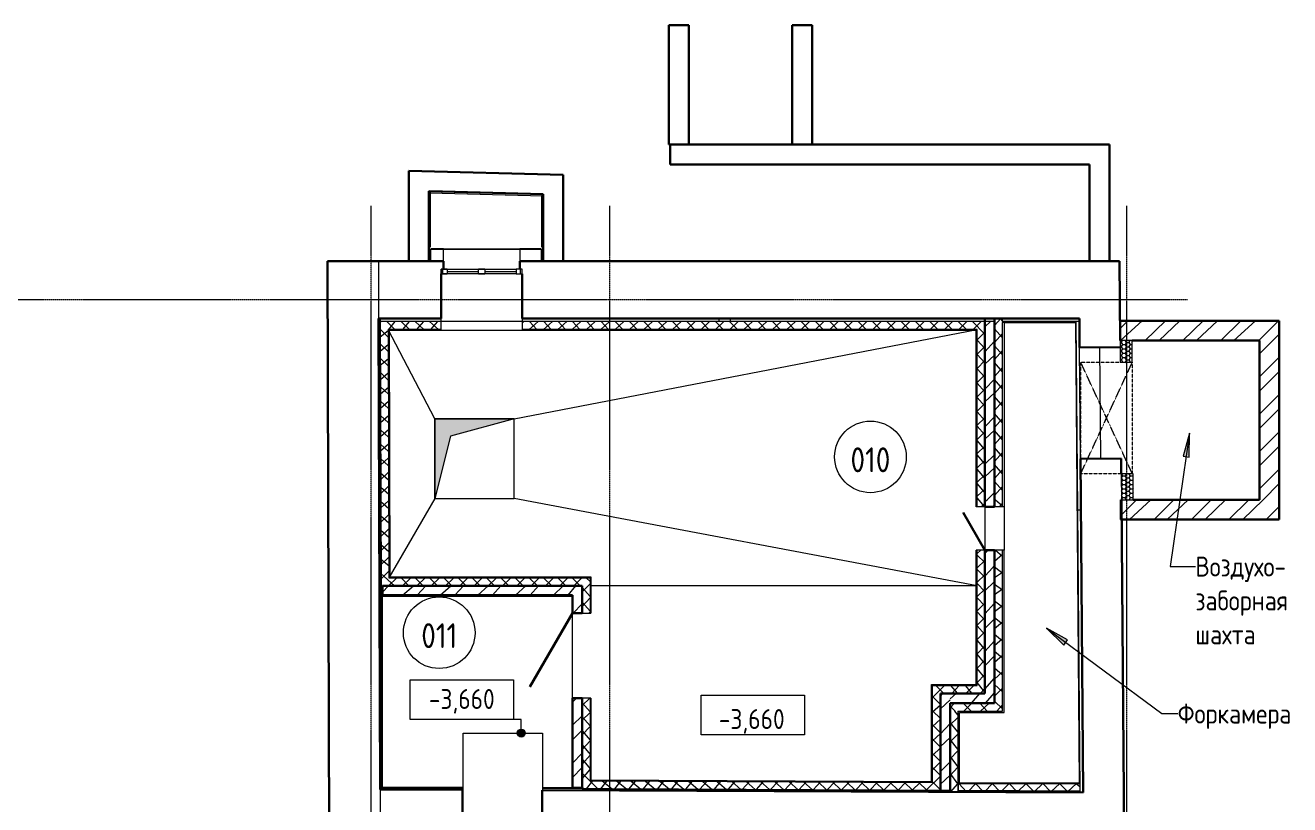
# Model space of a CAD drawing. Header units: millimetres. Extents: x -32 to 417638015, y -35 to 175284279.
# Drawn here: x 416181061 to 416196958, y 175268396 to 175278193 of the extents above; entities that cross this region are included whole.
import ezdxf

# ---------------------------------------------------------------- set-up
doc = ezdxf.new("R2010")
doc.units = ezdxf.units.MM
doc.linetypes.add('ADSK_Линия сетки', pattern=[25, 20, -2.5, 0, -2.5])
doc.linetypes.add('ADSK_Штриховая_ш3 п1_5', pattern=[4.5, 3, -1.5])
for name, color, linetype, lineweight in [('_ Окна', 7, 'Continuous', 9), ('Аннотация', 7, 'Continuous', 18), ('Двери', 7, 'Continuous', 9), ('Окна', 7, 'Continuous', 9), ('Оси', 253, 'Continuous', 9), ('Отметки', 7, 'Continuous', 9), ('Перекрытие', 7, 'Continuous', 18), ('Стены внутренние', 7, 'Continuous', 18), ('Стены наружные', 7, 'Continuous', 18), ('Стены несущие', 7, 'Continuous', 30), ('Стены отделка', 7, 'Continuous', 30), ('Стены штриховка', 7, 'Continuous', 9), ('Узлы', 7, 'Continuous', 18), ('ШТРИХОВКА', 252, 'Continuous', 15)]:
    doc.layers.add(name, color=color, linetype=linetype, lineweight=lineweight)
doc.layers.add('Линии', color=7, linetype='Continuous', lineweight=9, true_color=0x00a600)
doc.styles.add('GOST Common', font='GOST_Common.ttf', dxfattribs={"width": 0.9, "height": 349.9999999999996})
doc.styles.add('GOST Common_1', font='GOST_Common.ttf', dxfattribs={"width": 0.9, "height": 250})
doc.styles.add('GOST Common_2', font='GOST_Common.ttf', dxfattribs={"width": 0.9, "height": 249.9999999999997})
pattern_1 = [(45, (556.895267267344, 294.7406184339013), (-235.7317231780653, 235.7317231780653), []), (45, (714.049267267344, 294.7406184339013), (-235.7317231780653, 235.7317231780653), [])]
pattern_2 = [(45, (556.895267267344, 294.7406184339013), (-106.0660171779821, 106.0660171779821), []), (135, (556.895267267344, 294.7406184339013), (-106.0660171779821, -106.0660171779821), [])]
pattern_3 = [(0, (556.895267267344, 294.7406184339013), (47.625, 27.49630645), [31.75, -63.5]), (120, (556.895267267344, 294.7406184339013), (-47.6249998959419, 27.49630663023391), [31.74999999999999, -63.49999999999999]), (59.99999999999999, (556.895267267344, 294.7406184339013), (1.040580910327549e-07, 54.99261308023389), [-63.5, 31.75])]

# ---------------------------------------------------------------- blocks, each defined once
blk = doc.blocks.new('План подвала')
at = {"layer": 'Аннотация', "lineweight": 9}
for points in [[(56696.56220054119, 41662.95477386329), (56614.20690973366, 41371.78897867625), (56692.37235129547, 41360.39509483419)], [(54896.05120223553, 39208.49865264661), (55113.92800669828, 38998.52338675086), (55160.84963242972, 39062.06878691702)]]:
    blk.add_hatch(color=8, dxfattribs=at).paths.add_polyline_path(points)
at = {"layer": 'Отметки'}
h = blk.add_hatch(color=8, dxfattribs=at)
edge = h.paths.add_edge_path()
edge.add_arc((48294.58364431438, 37892.38057678612), 50, 0, 360)
at = {"layer": 'Стены внутренние', "lineweight": 9}
h = blk.add_hatch(dxfattribs=at)
h.set_pattern_fill('FP_3', color=8, style=0, pattern_type=2)
h.set_pattern_definition(pattern_2)
h.paths.add_polyline_path([(54244.28516183418, 38168.62965038401), (54344.28516183422, 38168.8481129081), (54344.28516183422, 39924.84780951041), (54244.28516183418, 39924.84780951041), (54244.28516183418, 38268.62965038393)])
h.paths.add_polyline_path([(54344.2851618342, 40824.84780951041), (54344.28516183414, 43103.54583783502), (54244.28516183418, 43102.99320900839), (54244.28516183418, 40824.84780951041)])
h = blk.add_hatch(dxfattribs=at)
h.set_pattern_fill('FP_2', color=8, style=0, pattern_type=2)
h.set_pattern_definition(pattern_1)
h.paths.add_polyline_path([(54244.18842606329, 38268.62965038398), (54244.18842606329, 39924.84780951041), (54124.18842606329, 39924.84780951041), (54124.18842606328, 38268.62965038398)])
h.paths.add_polyline_path([(54244.18842606329, 40824.84780951041), (54244.18842606329, 43063.54583783502), (54124.18842606329, 43063.54583783502), (54124.18842606329, 40824.84780951041)])
h = blk.add_hatch(dxfattribs=at)
h.set_pattern_fill('FP_2', color=8, style=0, pattern_type=2)
h.set_pattern_definition(pattern_1)
h.paths.add_polyline_path([(55974.91356393471, 42824.84780951044), (57574.29213631971, 42824.84780951044), (57574.29213631971, 43074.84780951042), (55821.67755662129, 43074.84780951042), (55822.69376136216, 42824.84780951044), (55972.69871810624, 42824.84780951044)])
h = blk.add_hatch(dxfattribs=at)
h.set_pattern_fill('FP_2', color=8, style=0, pattern_type=2)
h.set_pattern_definition(pattern_1)
h.paths.add_polyline_path([(57731.73526726743, 40824.84780951041), (57824.29213631969, 40824.84780951041), (57824.29213631969, 43074.84780951042), (57574.29213631971, 43074.84780951042), (57574.29213631971, 40824.84780951041), (57645.94773455843, 40824.84780951041)])
h = blk.add_hatch(dxfattribs=at)
h.set_pattern_fill('FP_2', color=8, style=0, pattern_type=2)
h.set_pattern_definition(pattern_1)
h.paths.add_polyline_path([(54124.18842606329, 39924.84780951041), (54244.18842606329, 39924.84780951041), (54244.18842606329, 40191.31930307329), (54124.18842606329, 40191.31930307329)])
h.paths.add_polyline_path([(54244.18842606329, 40736.31930307329), (54244.18842606329, 40824.84780951041), (54124.18842606329, 40824.84780951041), (54124.18842606329, 40736.31930307329)])
h = blk.add_hatch(dxfattribs=at)
h.set_pattern_fill('FP_3', color=8, style=0, pattern_type=2)
h.set_pattern_definition(pattern_2)
h.paths.add_polyline_path([(54244.28516183418, 39924.84780951041), (54344.28516183422, 39924.84780951041), (54344.28516183422, 40191.31930307329), (54244.2851618342, 40191.31930307329), (54244.2851618342, 40035.03596276355)])
h.paths.add_polyline_path([(54244.28516183418, 40736.31930307329), (54344.2851618342, 40736.31930307329), (54344.2851618342, 40824.84780950663), (54244.28516183418, 40824.84780951041)])
h = blk.add_hatch(dxfattribs=at)
h.set_pattern_fill('FP_2', color=8, style=0, pattern_type=2)
h.set_pattern_definition(pattern_1)
h.paths.add_polyline_path([(57824.29213631969, 40574.84780951044), (57824.29213631969, 40824.84780951041), (55838.95303721691, 40824.84780951041), (55840.98544669873, 40574.84780951044), (57731.73526726743, 40574.84780951044)])
h = blk.add_hatch(dxfattribs=at)
h.set_pattern_fill('FP_2', color=8, style=0, pattern_type=2)
h.set_pattern_definition(pattern_1)
h.paths.add_polyline_path([(48938.19232202106, 39624.22705744779), (49058.19232202106, 39624.22705744779), (49058.19232202106, 39744.22705744778), (46548.19232202104, 39744.22705744778), (46548.19232202104, 39624.22705744779), (48206.46492691142, 39624.22705744779)])
h = blk.add_hatch(dxfattribs=at)
h.set_pattern_fill('FP_2', color=8, style=0, pattern_type=2)
h.set_pattern_definition(pattern_1)
h.paths.add_polyline_path([(48938.19232202107, 37204.4885548434), (49058.19232202106, 37204.4885548434), (49058.19232202106, 38329.22705744778), (48938.19232202106, 38329.22705744778), (48938.19232202107, 37234.4695746471)])
h.paths.add_polyline_path([(49058.19232202106, 39399.22705744777), (49058.19232202106, 39624.22705744779), (48938.19232202106, 39624.22705744779), (48938.19232202106, 39399.22705744777)])
h = blk.add_hatch(dxfattribs=at)
h.set_pattern_fill('FP_2', color=8, style=0, pattern_type=2)
h.set_pattern_definition(pattern_1)
h.paths.add_polyline_path([(53684.36092204976, 37161.37893455429), (53684.36092204976, 38388.629650384), (53564.36092204975, 38388.629650384), (53564.36092204975, 37161.37893455429)])
h = blk.add_hatch(dxfattribs=at)
h.set_pattern_fill('FP_2', color=8, style=0, pattern_type=2)
h.set_pattern_definition(pattern_1)
h.paths.add_polyline_path([(53882.39214884875, 38268.62965038398), (54124.18842606328, 38268.62965038398), (54124.18842606329, 38388.629650384), (53684.36092204976, 38388.629650384), (53684.36092204976, 38268.62965038398), (53804.36092204975, 38268.62965038398)])
h = blk.add_hatch(dxfattribs=at)
h.set_pattern_fill('FP_3', color=8, style=0, pattern_type=2)
h.set_pattern_definition(pattern_2)
h.paths.add_polyline_path([(53684.36092204976, 38168.62965038401), (54244.28516183418, 38168.62965038401), (54244.18842606329, 38268.62965038398), (53684.36092204976, 38268.62965038398)])
h = blk.add_hatch(dxfattribs=at)
h.set_pattern_fill('FP_3', color=8, style=0, pattern_type=2)
h.set_pattern_definition(pattern_2)
h.paths.add_polyline_path([(53784.36092204972, 37150.37018058973), (53784.36092204975, 38168.62965038401), (53684.36092204976, 38168.62965038401), (53684.36092204976, 37150.82658322025)])
h = blk.add_hatch(dxfattribs=at)
h.set_pattern_fill('FP_3', color=8, style=0, pattern_type=2)
h.set_pattern_definition(pattern_2)
h.paths.add_polyline_path([(55318.76220217689, 37155.88494120728), (55313.41999704552, 37163.39172305149), (55318.70137071794, 37163.36761872312), (55317.90021196182, 37255.8849412073), (53787.12115034259, 37255.8849412073), (53787.12115034259, 37170.35779113745), (53789.6142749705, 37170.34641245107), (53787.12115034259, 37155.88494120728), (55233.58018789817, 37155.88494120728)])
at = {"layer": 'Стены наружные'}
h = blk.add_hatch(color=8, dxfattribs=at)
h.paths.add_polyline_path([(48533.82822400998, 43973.64107712371), (48541.87139664868, 43973.64107712371), (48541.87139664868, 43978.64107712372), (48276.10551550548, 43978.64107712371), (48276.10551550548, 43973.64107712371), (48306.10551550548, 43973.64107712371)])
h.paths.add_polyline_path([(47285.10551550548, 43973.64107712371), (47315.10551550548, 43973.64107712371), (47315.10551550548, 43978.64107712371), (47161.87139664865, 43978.64107712372), (47161.87139664865, 43973.64107712371)])
at = {"layer": 'Узлы', "lineweight": 9}
h = blk.add_hatch(dxfattribs=at)
h.set_pattern_fill('HONEY', color=8, scale=10, style=0)
h.set_pattern_definition(pattern_3)
h.paths.add_polyline_path([(55824.90860719063, 42552.40691506342), (55974.91356393471, 42552.40691506342), (55972.69871810624, 42824.84780951044), (55822.69376136216, 42824.84780951044), (55823.38477270227, 42739.84877926228)])
h = blk.add_hatch(dxfattribs=at)
h.set_pattern_fill('HONEY', color=8, scale=10, style=0)
h.set_pattern_definition(pattern_3)
h.paths.add_polyline_path([(55988.95799396094, 40824.84780951041), (55986.295057033, 41152.40691506344), (55836.29010028893, 41152.40691506497), (55838.95303721691, 40824.84780951041)])
at = {"layer": 'ШТРИХОВКА'}
h = blk.add_hatch(dxfattribs=at)
h.set_pattern_fill('ANSI37', color=8, scale=40)
h.set_pattern_definition([(45, (556.895267267344, 294.7406184339013), (-89.80256121069154, 89.80256121069154), []), (135, (556.895267267344, 294.7406184339013), (-89.80256121069154, -89.80256121069152), [])])
h.paths.add_polyline_path([(46620.75038361407, 42963.54583783498), (47286.10551550545, 42963.54583783498), (47286.10551550545, 43063.54583783497), (46520.44045455194, 43063.54583783497), (46530.72002944986, 39744.22705744773), (46548.192322021, 39744.22705744773), (49058.19232202102, 39744.22705744773), (49058.19232202102, 39399.22705744772), (49158.192322021, 39399.22705744772), (49158.192322021, 39844.22705744772), (46630.41057992388, 39844.22705744775)])
h.paths.add_polyline_path([(54124.18842606324, 43063.54583783497), (48306.10551550542, 43063.54583783497), (48306.10551550542, 42963.54583783497), (54024.18842606324, 42963.54583783495), (54024.18842606324, 40736.31930307324), (54124.18842606324, 40736.31930307324)])
h.paths.add_polyline_path([(54124.18842606324, 40191.31930307324), (54024.18842606322, 40191.31930307324), (54024.18842606322, 38488.62965038395), (53464.36092204969, 38488.62965038393), (53464.36092204969, 37271.8313980653), (49158.192322021, 37291.48486483054), (49158.192322021, 38329.22705744772), (49058.19232202102, 38329.22705744772), (49058.19232202102, 37191.94074670538), (53564.36092204967, 37171.37447467913), (53564.36092204967, 38388.62965038395), (54124.18842606322, 38388.62965038395)])
h = blk.add_hatch(color=8, dxfattribs=at)
h.dxf.hatch_style = 1
h.paths.add_polyline_path([(47206.46492691136, 40839.73654583997), (47206.46492691136, 41839.73654583997), (48206.46492691136, 41839.73654583997), (47403.95943575377, 41624.70584756276)])
at = {"layer": '_ Окна', "color": 8, "lineweight": 18}
for p, q in [((47286.10551550544, 43663.54583783499), (47286.10551550544, 43723.54583783499)), ((47286.10551550544, 43723.54583783499), (47362.10551550544, 43723.54583783499)), ((47362.10551550544, 43723.54583783499), (47362.10551550544, 43663.54583783499)), ((47758.10551550544, 43663.54583783499), (47758.10551550544, 43723.54583783499)), ((47758.10551550544, 43723.54583783499), (47834.10551550544, 43723.54583783499)), ((47834.10551550544, 43723.54583783499), (47834.10551550544, 43663.54583783499)), ((48230.10551550544, 43723.54583783499), (48230.10551550544, 43663.54583783499)), ((48306.10551550544, 43723.54583783499), (48230.10551550544, 43723.54583783499)), ((48306.10551550544, 43663.54583783499), (48306.10551550544, 43723.54583783499)), ((47362.10551550544, 43663.54583783499), (47286.10551550544, 43663.54583783499)), ((47834.10551550544, 43663.54583783499), (47758.10551550544, 43663.54583783499)), ((48230.10551550544, 43663.54583783499), (48306.10551550544, 43663.54583783499))]:
    blk.add_line(p, q, dxfattribs=at)
at = {"layer": '_ Окна', "color": 8}
for p, q in [((47306.10551550544, 43663.54583783499), (47306.10551550544, 43723.54583783499)), ((48286.10551550544, 43663.54583783499), (48286.10551550544, 43723.54583783499)), ((47362.10551550543, 43693.54583783499), (47758.10551550543, 43693.54583783499)), ((47834.10551550543, 43693.54583783499), (48230.10551550543, 43693.54583783499))]:
    blk.add_line(p, q, dxfattribs=at)
at = {"layer": 'Аннотация', "color": 8, "lineweight": 9}
for p, q in [((56696.56220054119, 41662.95477386329), (56451.86790782973, 39984.27894193619)), ((56696.56220054119, 41662.95477386329), (56614.20690973366, 41371.78897867625)), ((56692.37235129547, 41360.39509483419), (56696.56220054119, 41662.95477386329)), ((56614.20690973366, 41371.78897867625), (56692.37235129547, 41360.39509483419)), ((56451.86790782973, 39984.27894193619), (56769.13883308561, 39984.27894193619)), ((54896.05120223553, 39208.49865264661), (55113.92800669828, 38998.52338675086)), ((55160.84963242972, 39062.06878691702), (54896.05120223553, 39208.49865264661)), ((54896.05120223553, 39208.49865264661), (56347.96843442631, 38136.40977156728)), ((55113.92800669828, 38998.52338675086), (55160.84963242972, 39062.06878691702)), ((56347.96843442631, 38136.40977156728), (56547.13858326878, 38136.40977156728))]:
    blk.add_line(p, q, dxfattribs=at)
at = {"layer": 'Аннотация', "color": 8, "lineweight": 20}
for p, q in [((46897.85180507002, 38060.86738622854), (46897.85180507002, 38560.86738622854)), ((46897.85180507002, 38560.86738622854), (48197.85180507002, 38560.86738622854)), ((48197.85180507002, 38560.86738622854), (48197.85180507002, 38060.86738622854)), ((50555.91760211157, 37870.22304898897), (50555.91760211157, 38370.22304898897)), ((50555.91760211157, 38370.22304898897), (51855.91760211157, 38370.22304898897)), ((51855.91760211157, 38370.22304898897), (51855.91760211157, 37870.22304898897)), ((48197.85180507002, 38060.86738622854), (46897.85180507002, 38060.86738622854)), ((51855.91760211157, 37870.22304898897), (50555.91760211157, 37870.22304898897))]:
    blk.add_line(p, q, dxfattribs=at)
at = {"layer": 'Двери', "color": 8, "lineweight": 30}
for p, q in [((54124.18842606226, 40191.31930307324), (53851.68842606226, 40663.30314813576)), ((48938.19232202004, 39399.22705744774), (48403.19232202003, 38472.57987539839))]:
    blk.add_line(p, q, dxfattribs=at)
at = {"layer": 'Линии', "color": 8}
for p, q in [((55822.69376136211, 42824.84780951037), (55824.90860719058, 42552.40691506337)), ((55972.69871810618, 42824.84780951037), (55822.69376136211, 42824.84780951037)), ((55974.91356393464, 42552.40691506337), (55972.69871810618, 42824.84780951037)), ((55824.90860719058, 42552.40691506337), (55974.91356393464, 42552.40691506337)), ((55836.29010028887, 41152.40691506337), (55838.95303721682, 40824.84780951038)), ((55986.29505703293, 41152.40691506337), (55836.29010028887, 41152.40691506337)), ((55988.95799396088, 40824.84780951038), (55986.29505703293, 41152.40691506337)), ((47206.46492691136, 40839.73654583997), (46630.41057992388, 39844.22705744775)), ((55838.95303721682, 40824.84780951038), (55988.95799396088, 40824.84780951038))]:
    blk.add_line(p, q, dxfattribs=at)
at = {"layer": 'Линии', "color": 8, "linetype": 'ADSK_Штриховая_ш3 п1_5'}
for p, q in [((55327.57398942742, 42552.40691506337), (55976.21430600302, 42552.40691506337)), ((55327.57398942742, 41152.40691506337), (55327.57398942742, 42552.40691506337)), ((55976.21430600302, 41152.40691506337), (55327.57398942742, 42552.40691506337)), ((55327.57398942742, 41152.40691506337), (55976.21430600302, 42552.40691506337)), ((55976.21430600302, 42552.40691506337), (55976.21430600302, 41152.40691506337)), ((55976.21430600302, 41152.40691506337), (55327.57398942742, 41152.40691506337))]:
    blk.add_line(p, q, dxfattribs=at)
at = {"layer": 'Линии', "color": 8}
for centre in [(52683.56119378901, 41363.55618230073), (47262.83115672844, 39153.50069292)]:
    blk.add_circle(centre, 450.0000000000006, dxfattribs=at)
at = {"layer": 'Окна', "color": 8}
for p, q in [((47286.10551550544, 43723.54583783499), (47286.10551550544, 43663.54583783499)), ((47362.10551550544, 43723.54583783499), (47286.10551550544, 43723.54583783499)), ((47362.10551550543, 43723.54583783499), (47758.10551550543, 43723.54583783499)), ((47834.10551550544, 43723.54583783499), (47758.10551550544, 43723.54583783499)), ((47834.10551550543, 43723.54583783499), (48230.10551550543, 43723.54583783499)), ((48306.10551550544, 43723.54583783499), (48230.10551550544, 43723.54583783499)), ((48306.10551550544, 43663.54583783499), (48306.10551550544, 43723.54583783499)), ((47286.10551550544, 43663.54583783499), (47362.10551550544, 43663.54583783499)), ((47758.10551550543, 43663.54583783493), (47362.10551550543, 43663.54583783493)), ((47758.10551550544, 43663.54583783499), (47834.10551550544, 43663.54583783499)), ((48230.10551550543, 43663.54583783493), (47834.10551550543, 43663.54583783493)), ((48230.10551550544, 43663.54583783499), (48306.10551550544, 43663.54583783499))]:
    blk.add_line(p, q, dxfattribs=at)
at = {"layer": 'Оси', "color": 8, "linetype": 'ADSK_Линия сетки'}
for p, q in [((46406.46062030579, -4056.756487374821), (46406.46062030586, 44517.73907708543)), ((49406.46062030581, -4056.756487374826), (49406.46062030588, 44517.73907708542)), ((55906.46062030579, -4056.756487374837), (55906.46062030588, 44517.73907708541)), ((-9557.833270865207, 43339.7406184335), (56671.89526726739, 43339.74061843329))]:
    blk.add_line(p, q, dxfattribs=at)
at = {"layer": 'Отметки', "color": 8, "lineweight": 20}
for p, q in [((48294.58364431438, 38060.86738622857), (47547.85180507005, 38060.86738622857)), ((48294.58364431438, 37892.38057678612), (48294.58364431438, 38060.86738622857))]:
    blk.add_line(p, q, dxfattribs=at)
at = {"layer": 'Отметки', "color": 8}
blk.add_circle((48294.58364431438, 37892.38057678612), 50, dxfattribs=at)
at = {"layer": 'Перекрытие', "color": 8}
for p, q in [((47206.46492691136, 41839.73654583997), (46620.75038361407, 42963.54583783498)), ((48206.46492691136, 41839.73654583997), (54024.18842606324, 42963.54583783495)), ((55324.74903678212, 41339.89504067812), (55313.36791977238, 42739.84877926223)), ((55579.74061059565, 41341.96802984773), (55568.35949358591, 42741.92176843185)), ((47206.46492691136, 41839.73654583997), (47206.46492691136, 40839.73654583997)), ((48206.46492691136, 41839.73654583997), (47206.46492691136, 41839.73654583997)), ((48206.46492691136, 40839.73654583997), (48206.46492691136, 41839.73654583997)), ((47206.46492691136, 40839.73654583997), (48206.46492691136, 40839.73654583997)), ((54024.18842606322, 39744.22705744773), (48206.46492691136, 40839.73654583997)), ((54124.18842606324, 40736.31930307324), (54124.18842606324, 40191.31930307325)), ((54364.28516183412, 40736.31930307324), (54364.28516183412, 40191.31930307325)), ((54024.18842606322, 39744.22705744773), (49158.192322021, 39744.22705744773)), ((48938.192322021, 38329.22705744772), (48938.192322021, 39399.22705744772)), ((47562.55120756924, 37892.38057678612), (48562.55120756924, 37892.38057678612)), ((47562.55120756924, 37208.76565925892), (47562.55120756924, 37892.38057678612)), ((48562.55120756924, 37892.38057678612), (48562.55120756924, 37174.20270502177)), ((47562.55120756924, 36608.76074717773), (47562.55120756924, 37178.76668379259))]:
    blk.add_line(p, q, dxfattribs=at)
at = {"layer": 'Стены внутренние', "color": 8}
for p, q in [((46498.08672001114, 43823.54583783497), (46500.31648292825, 43103.54583783496)), ((48306.10551550543, 43063.54583783497), (47286.10551550543, 43063.54583783498))]:
    blk.add_line(p, q, dxfattribs=at)
at = {"layer": 'Стены наружные', "color": 8}
for p, q in [((47316.10551550543, 43973.64107712366), (47316.10551550543, 43978.64107712366)), ((47316.10551550543, 43978.64107712366), (48276.10551550543, 43978.64107712366)), ((48276.10551550543, 43973.64107712366), (47316.10551550543, 43973.64107712366)), ((47316.10551550543, 43973.54583783502), (48276.10551550543, 43973.54583783503))]:
    blk.add_line(p, q, dxfattribs=at)
at = {"layer": 'Стены несущие', "color": 8}
for p, q in [((50150.45455397545, 46788.26385160305), (50150.45455397545, 45288.26385160308)), ((50400.45455397546, 46788.26385160305), (50150.45455397545, 46788.26385160305)), ((50400.45455397546, 45288.26385160308), (50400.45455397546, 46788.26385160305)), ((51700.45455397545, 46788.26385160305), (51700.45455397545, 45288.26385160308)), ((51950.45455397546, 46788.26385160305), (51700.45455397545, 46788.26385160305)), ((51950.45455397546, 45288.26385160308), (51950.45455397546, 46788.26385160305)), ((50150.45455397545, 45288.26385160308), (55689.50473065692, 45288.26385160308)), ((50164.5047306569, 45288.26385160308), (50164.5047306569, 45038.26385160306)), ((55689.50473065692, 43823.54583783497), (55689.50473065692, 45288.26385160308)), ((50164.5047306569, 45038.26385160306), (55439.5047306569, 45038.26385160306)), ((55439.50473065693, 45038.2638516031), (55439.5047306569, 43823.54583783497)), ((46882.49492691136, 44958.59596296568), (46882.49492691136, 43823.54583783497)), ((48819.76688883381, 44908.18922818034), (46882.49492691136, 44958.59596296568)), ((48819.76688883381, 43823.54583783497), (48819.76688883381, 44908.18922818034)), ((47132.49492691134, 43823.54583783497), (47132.49492691134, 44702.00649045206)), ((47132.49492691134, 44702.00649045206), (48569.76688883379, 44664.60947649475)), ((48569.76688883379, 44664.60947649489), (47142.75503329535, 44701.7395282127)), ((48569.76688883379, 44664.60947649489), (48569.76688883379, 43823.54583783497)), ((47316.10551550543, 43823.54583783497), (45858.08365097982, 43823.54583783497)), ((45858.08365097982, 43823.54583783497), (45883.17445391325, 35721.61806172507)), ((47316.10551550543, 43723.54583783499), (47316.10551550543, 43823.54583783497)), ((48276.10551550543, 43823.54583783497), (48276.10551550543, 43723.54583783499)), ((55814.57470799307, 43823.54583783497), (48276.10551550543, 43823.54583783497)), ((55822.69376136211, 42824.84780951036), (55814.57470799307, 43823.54583783497)), ((47286.10551550545, 43103.54583783496), (47286.10551550545, 43663.545837835)), ((48306.10551550542, 43663.545837835), (48306.10551550542, 43103.54583783496)), ((47286.10551550545, 43103.54583783496), (46500.31648292825, 43103.54583783496)), ((46518.65013485198, 37183.53107574851), (46500.31648292819, 43103.54583783496)), ((48306.10551550542, 43103.54583783496), (55310.41119437094, 43103.54583783496)), ((54124.18842606324, 43102.99320900832), (54244.18842606324, 43102.99320900832)), ((54124.18842606324, 40736.31930307324), (54124.18842606324, 43102.99320900832)), ((54244.18842606324, 40736.31930307324), (54244.18842606322, 43102.9932090083)), ((54244.28516183411, 43102.99320900834), (54244.28516183412, 40736.31930307324)), ((55310.41119437094, 43103.54583783499), (55313.36791977238, 42739.84877926223)), ((57824.29213631962, 43074.84780951037), (55821.67755662122, 43074.84780951037)), ((55821.67755662122, 43074.84780951037), (55821.67755662122, 42824.84780951039)), ((57824.29213631962, 40574.84780951038), (57824.29213631962, 43074.84780951037)), ((55972.69871810618, 42824.84780951039), (57574.29213631964, 42824.84780951039)), ((57574.29213631964, 42824.84780951039), (57574.29213631964, 40824.84780951036)), ((55313.36791977238, 42739.84877926223), (55823.35106739945, 42743.99475760147)), ((55834.73218440921, 41344.04101901736), (55324.74903678212, 41339.89504067812)), ((55324.74903678212, 41339.89504067812), (55358.86677726074, 37143.18409444878)), ((55836.29010028888, 41152.40691506337), (55834.73218440921, 41344.04101901736)), ((54124.18842606324, 40736.31930307324), (54244.18842606324, 40736.31930307324)), ((55838.95303721682, 40824.84780951036), (55831.49515808991, 40824.84780951036)), ((55831.49515808991, 40824.84780951036), (55831.49515808991, 40574.84780951038)), ((55995.3017787682, 21592.90378586534), (55838.95303721684, 40824.84780951038)), ((57574.29213631964, 40824.84780951036), (55988.95799396088, 40824.84780951036)), ((55831.49515808991, 40574.84780951038), (57824.29213631962, 40574.84780951038)), ((54124.18842606324, 40191.31930307324), (54244.18842606324, 40191.31930307324)), ((54124.18842606322, 38388.62965038395), (54124.18842606324, 40191.31930307324)), ((54244.18842606322, 38268.62965038394), (54244.18842606324, 40191.31930307324)), ((54244.28516183412, 40191.31930307324), (54244.28516183411, 38268.62965038394)), ((49058.19232202102, 39744.22705744773), (46548.192322021, 39744.22705744773)), ((46548.192322021, 39744.22705744773), (46548.192322021, 39624.22705744776)), ((49058.19232202102, 39744.22705744773), (49058.19232202102, 39399.22705744772)), ((46548.192322021, 39624.22705744776), (48938.192322021, 39624.22705744772)), ((48938.192322021, 39399.22705744772), (48938.192322021, 39624.22705744772)), ((48938.192322021, 39399.22705744772), (49058.19232202102, 39399.22705744772)), ((49058.19232202102, 38329.22705744772), (48938.192322021, 38329.22705744772)), ((48938.192322021, 38329.22705744772), (48938.192322021, 37204.48855484335)), ((49058.19232202102, 37204.48855484335), (49058.19232202102, 38329.22705744772)), ((53564.36092204967, 38388.62965038395), (53564.36092204967, 37161.37893455425)), ((54124.18842606321, 38388.62965038395), (53564.36092204967, 38388.62965038395)), ((53684.36092204969, 37161.37893455425), (53684.36092204969, 38268.62965038394)), ((53684.36092204969, 38268.62965038394), (54244.18842606322, 38268.62965038395)), ((48938.192322021, 37204.48855484335), (49058.19232202102, 37204.48855484335)), ((46518.65013485198, 37183.53107574851), (47557.16983497127, 37178.79124451869)), ((47554.56836707059, 36608.79718107173), (47557.16983497127, 37178.79124451869)), ((48557.15941996583, 37174.22726574784), (48554.5579520661, 36604.23320230088)), ((48557.15941996583, 37174.22726574784), (55358.86677726074, 37143.18409444878)), ((53564.36092204967, 37161.37893455425), (53684.36092204969, 37161.37893455425))]:
    blk.add_line(p, q, dxfattribs=at)
at = {"layer": 'Стены отделка', "color": 8, "lineweight": 9}
for p, q in [((47152.49492691134, 44691.74291155149), (47132.49492691134, 44691.74291155149)), ((47142.75503329535, 44701.7395282127), (47142.23482052739, 44681.74629489049)), ((47142.23482052739, 44681.74629489049), (48569.76688883379, 44644.60270752692)), ((47152.49492691134, 44003.54583783549), (47152.49492691134, 44691.74291155149)), ((48569.76688883379, 44645.12309635994), (48549.76688883379, 44645.12309635994)), ((48549.76688883379, 44645.12309635994), (48549.76688883379, 44003.54583783549)), ((47132.49492691134, 44003.54583783549), (47152.49492691134, 44003.54583783549)), ((47315.10551550542, 43973.54583783504), (47152.49492691134, 43973.54583783504)), ((47152.49492691134, 43973.54583783504), (47152.49492691134, 43823.54583783504)), ((47316.10551550543, 43978.64107712367), (47161.87139664861, 43978.64107712367)), ((47161.87139664861, 43978.64107712367), (47161.87139664861, 43973.64107712365)), ((47161.87139664861, 43973.64107712365), (47315.10551550542, 43973.64107712365)), ((47316.10551550543, 43823.54583783497), (47316.10551550543, 43973.54583783497)), ((48541.87139664864, 43978.64107712367), (48276.10551550543, 43978.64107712367)), ((48276.10551550543, 43978.64107712367), (48276.10551550543, 43973.64107712365)), ((48276.10551550543, 43973.64107712365), (48541.87139664864, 43973.64107712365)), ((48549.76688883379, 43973.54583783504), (48276.10551550543, 43973.54583783504)), ((48276.10551550543, 43973.54583783504), (48276.10551550543, 43823.54583783504)), ((48541.87139664864, 43973.64107712365), (48541.87139664864, 43978.64107712367)), ((48549.76688883379, 44003.54583783549), (48569.76688883379, 44003.54583783549)), ((48549.76688883379, 43823.54583783504), (48549.76688883379, 43973.54583783504)), ((46520.31638702031, 43103.60777539676), (46500.31648292707, 43103.54583783496)), ((46500.31648292707, 43103.54583783496), (46518.65013485088, 37183.53107574854)), ((46538.55760438042, 37213.44052998734), (46520.31638702031, 43103.60777539676)), ((46520.3165788343, 43103.54583783499), (46520.3165788343, 43063.54583783497)), ((47286.10551550545, 42951.54583783498), (47286.10551550545, 43103.54583783499)), ((48306.10551550542, 43103.54583783496), (48306.10551550542, 42951.54583783497)), ((50781.84476092852, 43063.54583783497), (50781.84476092852, 43103.54583783496)), ((50921.84476092854, 43103.54583783499), (50921.84476092854, 43063.54583783497)), ((55310.41119437094, 43063.54583783497), (55310.41119437094, 43103.54583783496)), ((47286.10551550545, 43063.54583783497), (46520.3165788343, 43063.54583783497)), ((46520.44021478386, 43063.54583783497), (46530.71978968178, 39744.22705744773)), ((54244.28516183411, 43063.54583783497), (48306.10551550542, 43063.54583783497)), ((54344.28516183414, 43063.54583783497), (54344.28516183414, 43053.54583783497)), ((55310.41119437094, 43063.54583783497), (54344.28516183412, 43063.54583783497)), ((54364.28516183414, 43053.54583783496), (54364.28516183414, 40736.31930307324)), ((54364.28516183415, 43053.54583783497), (55260.81602401931, 43053.54583783497)), ((55260.81602401931, 43053.54583783497), (55307.89988151212, 37261.91552003292)), ((55290.01374588143, 40692.13791486814), (55270.73505808962, 43063.54583783497)), ((54124.18842606324, 40736.31930307324), (54012.18842606324, 40736.31930307324)), ((54364.28516183414, 40736.31930307324), (54244.28516183412, 40736.31930307324)), ((55330.01242412666, 40692.46308963982), (55290.01374588138, 40692.13791486811)), ((54124.18842606324, 40191.31930307324), (54012.18842606322, 40191.31930307324)), ((54364.28516183414, 40191.31930307324), (54244.28516183412, 40191.31930307324)), ((54364.28516183414, 38148.62965038395), (54364.28516183414, 40191.31930307324)), ((46530.71978968178, 39744.22705744773), (46548.192322021, 39744.22705744773)), ((46548.192322021, 39624.22705744776), (46541.46062030585, 39624.22705744776)), ((46541.46062030585, 39624.22705744776), (46541.46062030585, 37203.42717639515)), ((46551.46062030588, 39614.22705744772), (48928.19232202102, 39614.22705744772)), ((46551.46062030588, 37203.38153613209), (46551.46062030588, 39614.22705744772)), ((48928.19232202102, 39614.22705744772), (48928.19232202102, 39399.22705744772)), ((48928.19232202102, 39399.22705744772), (48938.192322021, 39399.22705744772)), ((49058.19232202102, 39399.22705744772), (49170.192322021, 39399.22705744772)), ((48938.192322021, 38329.22705744772), (48928.19232202102, 38329.22705744772)), ((48928.19232202102, 38329.22705744772), (48928.19232202102, 37202.53417427617)), ((49170.192322021, 38329.22705744772), (49058.19232202102, 38329.22705744772)), ((53784.3609220497, 38168.62965038396), (54344.28516183414, 38168.62965038395)), ((53784.3609220497, 38168.62965038396), (53784.3609220497, 37170.37038889195)), ((54244.28516183411, 38268.62965038394), (54244.18842606322, 38268.62965038395)), ((53804.36092204969, 37261.91552003292), (53804.36092204969, 38148.62965038397)), ((53804.36092204969, 38148.62965038397), (54364.28516183414, 38148.62965038395)), ((47562.68812693252, 37208.76637134244), (46538.55760438042, 37213.44052998734)), ((46538.65003894412, 37183.59301331031), (46538.58857407011, 37203.44028448972)), ((46538.58857407011, 37203.44028448972), (47562.64248714496, 37198.7664754925)), ((46538.74061924469, 37203.43959055156), (46538.64933966928, 37183.43979885164)), ((47562.55120756879, 37178.76668379259), (47562.68812693252, 37208.76637134244)), ((48562.67771192723, 37204.20239257159), (48562.63207213971, 37194.20249672165)), ((48928.19232202102, 37202.53417427617), (48562.67771192723, 37204.20239257159)), ((48938.192322021, 37192.48842986198), (48938.192322021, 37204.48855484332)), ((49058.19232202102, 37204.48855484335), (49058.19232202102, 37191.94022594966)), ((53804.36092204969, 37255.88494120725), (53784.3609220497, 37255.88494120725)), ((53787.12115034253, 37255.88494120725), (53787.12115034253, 37155.88494120727)), ((55307.89988151212, 37261.91552003292), (53804.36092204969, 37261.91552003292)), ((46518.65013485088, 37183.53107574854), (46538.65003894412, 37183.59301331031)), ((47557.16983497127, 37178.79124451869), (47562.55120756879, 37178.76668379259)), ((48562.6320721396, 37194.20249672165), (48562.54079256447, 37174.20270502173)), ((53684.36092204972, 37170.8267915225), (48562.6320721396, 37194.20249672165)), ((49058.19232202102, 37191.94022594966), (53564.36092204967, 37171.37395392342)), ((55318.70137071788, 37163.36761872307), (53784.3609220497, 37170.37038889195)), ((53787.12115034253, 37155.88494120727), (55318.76220217682, 37155.88494120724)), ((55318.76220217682, 37155.88494120724), (55318.70137071788, 37163.36761872304)), ((55358.95805683616, 37163.18388614866), (55358.70417677565, 37163.18504486393)), ((55358.86677726074, 37143.18409444878), (55358.95805683616, 37163.18388614866))]:
    blk.add_line(p, q, dxfattribs=at)
for points in [[(47286.10551550545, 42963.54583783498), (46620.75038361407, 42963.54583783498), (46630.41057992388, 39844.22705744775), (49158.192322021, 39844.22705744772), (49158.192322021, 39399.22705744772)], [(47286.10551550545, 42953.54583783498), (46630.78140049709, 42953.54583783498), (46640.37965894808, 39854.22705744775), (49168.192322021, 39854.22705744772), (49168.192322021, 39399.22705744772)], [(54012.18842606324, 40736.31930307324), (54012.18842606324, 42951.54583783495), (48306.10551550543, 42951.54583783497), (47286.10551550545, 42951.54583783498), (46632.78760387369, 42951.54583783498), (46642.37347475292, 39856.22705744775), (49170.192322021, 39856.22705744772), (49170.192322021, 39399.22705744772)], [(54024.18842606324, 40736.31930307324), (54024.18842606324, 42963.54583783495), (48306.10551550543, 42963.54583783497)], [(54014.18842606324, 40736.31930307324), (54014.18842606324, 42953.54583783495), (48306.10551550543, 42953.54583783497)], [(49158.192322021, 38329.22705744772), (49158.192322021, 37291.48486483054), (53464.36092204969, 37271.8313980653), (53464.36092204969, 38488.62965038393), (54024.18842606322, 38488.62965038395), (54024.18842606322, 40191.31930307324)], [(49168.192322021, 38329.22705744772), (49168.192322021, 37301.43932871863), (53454.36092204969, 37281.87714247949), (53454.36092204969, 38498.62965038393), (54014.18842606322, 38498.62965038395), (54014.18842606322, 40191.31930307324)], [(49170.192322021, 38329.22705744772), (49170.192322021, 37303.43022149624), (53452.36092204969, 37283.88629136233), (53452.36092204969, 38500.62965038393), (54012.18842606322, 38500.62965038395), (54012.18842606322, 40191.31930307324)]]:
    blk.add_lwpolyline(points, dxfattribs=at)
at = {"layer": 'Стены штриховка', "color": 8}
for p, q in [((47315.10551550542, 43973.64107712365), (47316.10551550543, 43973.64107712365)), ((47316.10551550543, 43973.54583783497), (47315.10551550542, 43973.54583783497)), ((54244.28516183411, 43103.54583783496), (54244.28516183411, 43102.99320900834)), ((54344.28516183412, 43063.54583783497), (54344.28516183412, 43103.54583783499)), ((54344.28516183414, 40736.31930307324), (54344.28516183412, 43053.54583783497)), ((54364.28516183415, 43053.54583783497), (54344.28516183412, 43053.54583783497)), ((55318.70137071788, 37163.36761872304), (55290.01374588143, 40692.13791486814)), ((54344.28516183412, 38168.62965038396), (54344.28516183414, 40191.31930307324)), ((46538.55760438042, 37213.44052998734), (46538.58857407011, 37203.44028448972)), ((55317.94923838408, 37255.88494120725), (53804.36092204969, 37255.88494120725)), ((55307.89988151212, 37261.91552003292), (55317.90021196172, 37261.91552003292)), ((46518.65013485198, 37183.53107574851), (46520.41540716401, 36613.51708238437)), ((53684.36092204969, 37161.37893455425), (53684.36092204966, 37150.82658322017)), ((53784.3609220497, 37170.37038889195), (53784.36092204966, 37150.37018058966))]:
    blk.add_line(p, q, dxfattribs=at)
at = {"layer": 'ШТРИХОВКА', "color": 8}
blk.add_lwpolyline([(47206.46492691136, 40839.73654583997), (47206.46492691136, 41839.73654583997), (48206.46492691136, 41839.73654583997), (47403.95943575377, 41624.70584756276)], close=True, dxfattribs=at)
at = {"layer": 'Аннотация', "color": 8, "lineweight": 9, "line_spacing_factor": 1.022765581104984}
for s, insert, char_height, width, attachment_point, style in [('010', (52683.56119378901, 41326.60806204221), 312.5000000000001, 520.2111192702771, 5, 'GOST Common'), ('\\pxt1.44,2.88,4.32,5.76,7.2,8.64,10.08,11.52,12.96,14.4,15.84,17.28,18.72,20.16,21.6,23.04,24.48,25.92,27.36,28.8,30.24,31.68,33.12,34.56,36,37.44,38.88,40.32,41.76,43.2,44.64,46.08;Воздухо-\\Pзаборная шахта', (56769.13883308561, 40109.47208542629), 250, 1577.7, 1, 'GOST Common_2'), ('011', (47262.83115672844, 39116.55257266125), 312.5000000000001, 520.2111192702771, 5, 'GOST Common'), ('\\pxt1.44,2.88,4.32,5.76,7.2,8.64,10.08,11.52,12.96,14.4,15.84,17.28,18.72,20.16,21.6,23.04,24.48,25.92,27.36,28.8,30.24,31.68,33.12,34.56,36,37.44,38.88,40.32,41.76,43.2,44.64,46.08;{Форкамера}', (56547.13858326878, 38261.60291505737), 250, 1587.114, 1, 'GOST Common_2')]:
    blk.add_mtext(s, dxfattribs=dict(at, insert=insert, char_height=char_height, width=width, attachment_point=attachment_point, style=style))
at = {"layer": 'Отметки', "color": 8, "lineweight": 20, "char_height": 250, "width": 1028.822568671121, "attachment_point": 1, "line_spacing_factor": 1.022761013168346, "style": 'GOST Common_1'}
for insert in [(47131.78454416658, 38444.88507897613), (50777.24153183197, 38193.10797526466)]:
    blk.add_mtext('-3,660', dxfattribs=dict(at, insert=insert))

msp = doc.modelspace()

# ---------------------------------------------------------------- block references
at = {"layer": 'ШТРИХОВКА'}
msp.add_blockref('План подвала', (416139002.585074, 175231404.8243427), dxfattribs=at)

doc.saveas('drawing.dxf')
